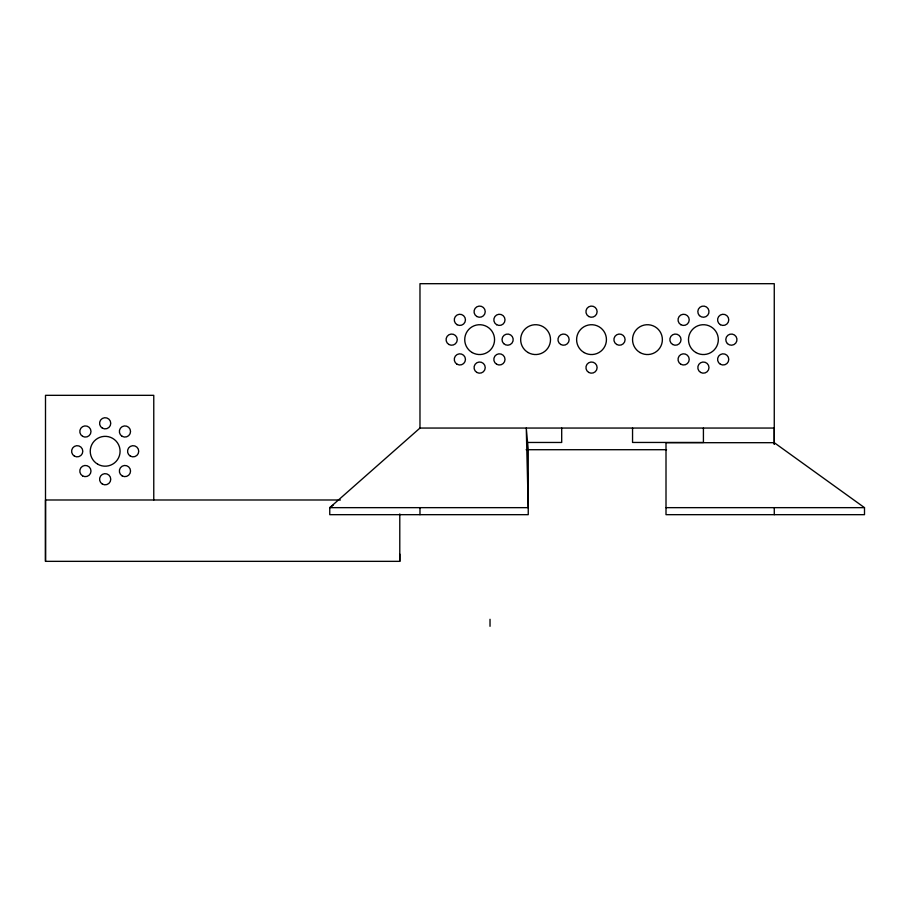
<?xml version="1.0" encoding="UTF-8"?>
<svg xmlns="http://www.w3.org/2000/svg" width="910" height="910" viewBox="0 0 910 910"><rect width="100%" height="100%" fill="white"/><g stroke="black" fill="none" stroke-linecap="round" stroke-linejoin="round"><path stroke-width="1.36" d="M399.786 513.934L399.786 561.345L45.5 561.345L45.5 499.988L340.408 499.988M561.697 428.053L561.697 442.465L527.584 442.465M632.552 428.053L632.552 442.453L703.419 442.453L703.419 428.053M774.273 444.296L774.273 428.053L419.976 428.053L329.75 507.655L329.75 514.673L528.244 514.673L528.244 449.711L526.264 428.053L528.244 507.655L329.75 507.655L333.174 505.186M526.116 449.711L666.552 449.711M666.006 507.655L864.5 507.655L864.5 514.673L666.006 514.673L666.006 442.692L774.273 442.692L864.5 507.655M774.262 444.034L774.262 283.692L419.976 283.692L419.976 428.428M774.273 507.655L774.273 514.673M490.024 619.289L490.024 626.308M419.976 507.655L419.976 514.673M399.797 554.122L399.786 561.345M153.767 499.988L153.767 395.327L45.5 395.327L45.5 561.345M82.594 436.334A5.596 5.596 0 0 0 90.989 431.488A5.596 5.596 0 0 0 82.594 426.653A5.596 5.596 0 0 0 82.594 436.334M97.711 464.191A14.913 14.913 0 0 0 120.086 451.269A14.913 14.913 0 0 0 97.711 438.347A14.913 14.913 0 0 0 97.711 464.191M130.346 456.115A5.596 5.596 0 0 0 138.73 451.269A5.596 5.596 0 0 0 130.346 446.423A5.596 5.596 0 0 0 130.346 456.115M122.156 475.896A5.596 5.596 0 0 0 130.54 471.05A5.596 5.596 0 0 0 122.156 466.204A5.596 5.596 0 0 0 122.156 475.896M102.375 484.086A5.596 5.596 0 0 0 110.758 479.24A5.596 5.596 0 0 0 102.375 474.394A5.596 5.596 0 0 0 102.375 484.086M82.594 475.896A5.596 5.596 0 0 0 90.989 471.05A5.596 5.596 0 0 0 82.594 466.204A5.596 5.596 0 0 0 82.594 475.896M74.404 456.115A5.596 5.596 0 0 0 82.799 451.269A5.596 5.596 0 0 0 74.404 446.423A5.596 5.596 0 0 0 74.404 456.115M102.375 428.144A5.596 5.596 0 0 0 110.758 423.298A5.596 5.596 0 0 0 102.375 418.452A5.596 5.596 0 0 0 102.375 428.144M122.156 436.334A5.596 5.596 0 0 0 130.54 431.488A5.596 5.596 0 0 0 122.156 426.653A5.596 5.596 0 0 0 122.156 436.334M528.118 352.545A14.913 14.913 0 0 0 550.505 339.635A14.913 14.913 0 0 0 528.118 326.713A14.913 14.913 0 0 0 528.118 352.545M448.869 344.48A5.596 5.596 0 0 0 457.264 339.635A5.596 5.596 0 0 0 448.869 334.789A5.596 5.596 0 0 0 448.869 344.48M457.07 324.699A5.596 5.596 0 0 0 465.454 319.854A5.596 5.596 0 0 0 457.07 315.008A5.596 5.596 0 0 0 457.07 324.699M476.84 316.509A5.596 5.596 0 0 0 485.235 311.664A5.596 5.596 0 0 0 476.84 306.818A5.596 5.596 0 0 0 476.84 316.509M496.621 324.699A5.596 5.596 0 0 0 505.016 319.854A5.596 5.596 0 0 0 496.621 315.008A5.596 5.596 0 0 0 496.621 324.699M560.753 344.48A5.596 5.596 0 0 0 569.148 339.635A5.596 5.596 0 0 0 560.753 334.789A5.596 5.596 0 0 0 560.753 344.48M720.379 364.25A5.596 5.596 0 0 0 728.773 359.404A5.596 5.596 0 0 0 720.379 354.559A5.596 5.596 0 0 0 720.379 364.25M588.724 316.509A5.596 5.596 0 0 0 597.119 311.664A5.596 5.596 0 0 0 588.724 306.818A5.596 5.596 0 0 0 588.724 316.509M720.379 324.699A5.596 5.596 0 0 0 728.773 319.854A5.596 5.596 0 0 0 720.379 315.008A5.596 5.596 0 0 0 720.379 324.699M727.42 343.582A5.596 5.596 0 0 0 736.782 341.079A5.596 5.596 0 0 0 729.922 334.232A5.596 5.596 0 0 0 727.42 343.582M680.828 324.699A5.596 5.596 0 0 0 689.223 319.854A5.596 5.596 0 0 0 680.828 315.008A5.596 5.596 0 0 0 680.828 324.699M588.724 372.44A5.596 5.596 0 0 0 597.119 367.606A5.596 5.596 0 0 0 588.724 362.76A5.596 5.596 0 0 0 588.724 372.44M700.609 372.44A5.596 5.596 0 0 0 708.992 367.606A5.596 5.596 0 0 0 700.609 362.76A5.596 5.596 0 0 0 700.609 372.44M699.449 315.611A5.596 5.596 0 0 0 708.81 313.108A5.596 5.596 0 0 0 701.951 306.26A5.596 5.596 0 0 0 699.449 315.611M472.188 352.545A14.913 14.913 0 0 0 494.562 339.635A14.913 14.913 0 0 0 472.188 326.713A14.913 14.913 0 0 0 472.188 352.545M503.651 343.582A5.596 5.596 0 0 0 513.012 341.079A5.596 5.596 0 0 0 506.165 334.232A5.596 5.596 0 0 0 503.651 343.582M496.621 364.25A5.596 5.596 0 0 0 505.016 359.404A5.596 5.596 0 0 0 496.621 354.559A5.596 5.596 0 0 0 496.621 364.25M476.84 372.44A5.596 5.596 0 0 0 485.235 367.606A5.596 5.596 0 0 0 476.84 362.76A5.596 5.596 0 0 0 476.84 372.44M457.07 364.25A5.596 5.596 0 0 0 465.454 359.404A5.596 5.596 0 0 0 457.07 354.559A5.596 5.596 0 0 0 457.07 364.25M584.061 352.545A14.913 14.913 0 0 0 606.435 339.635A14.913 14.913 0 0 0 584.061 326.713A14.913 14.913 0 0 0 584.061 352.545M616.696 344.48A5.596 5.596 0 0 0 625.09 339.635A5.596 5.596 0 0 0 616.696 334.789A5.596 5.596 0 0 0 616.696 344.48M680.828 364.25A5.596 5.596 0 0 0 689.223 359.404A5.596 5.596 0 0 0 680.828 354.559A5.596 5.596 0 0 0 680.828 364.25M640.003 352.545A14.913 14.913 0 0 0 662.378 339.635A14.913 14.913 0 0 0 640.003 326.713A14.913 14.913 0 0 0 640.003 352.545M695.945 352.545A14.913 14.913 0 0 0 718.32 339.635A14.913 14.913 0 0 0 695.945 326.713A14.913 14.913 0 0 0 695.945 352.545M672.638 344.48A5.596 5.596 0 0 0 681.033 339.635A5.596 5.596 0 0 0 672.638 334.789A5.596 5.596 0 0 0 672.638 344.48"/></g></svg>
